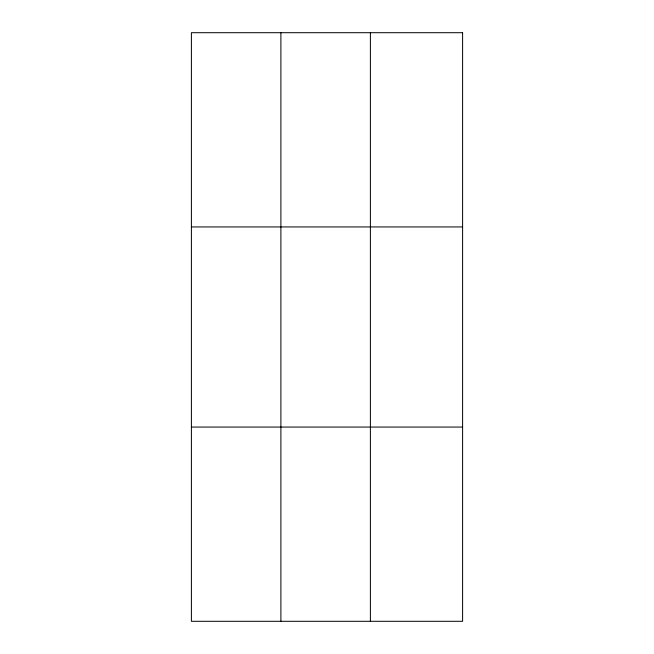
<?xml version="1.0" encoding="UTF-8"?>
<svg xmlns="http://www.w3.org/2000/svg" width="654" height="654" viewBox="0 0 654 654"><rect width="100%" height="100%" fill="white"/><g stroke="black" fill="none" stroke-linecap="round" stroke-linejoin="round"><path stroke-width="0.98" d="M280.893 621.3L280.893 32.7M370.393 621.3L370.393 32.7M191.401 226.938L462.599 226.938M191.401 427.062L462.599 427.062M462.599 32.7L462.599 621.3L191.401 621.3L191.401 32.7L462.599 32.7"/></g></svg>
